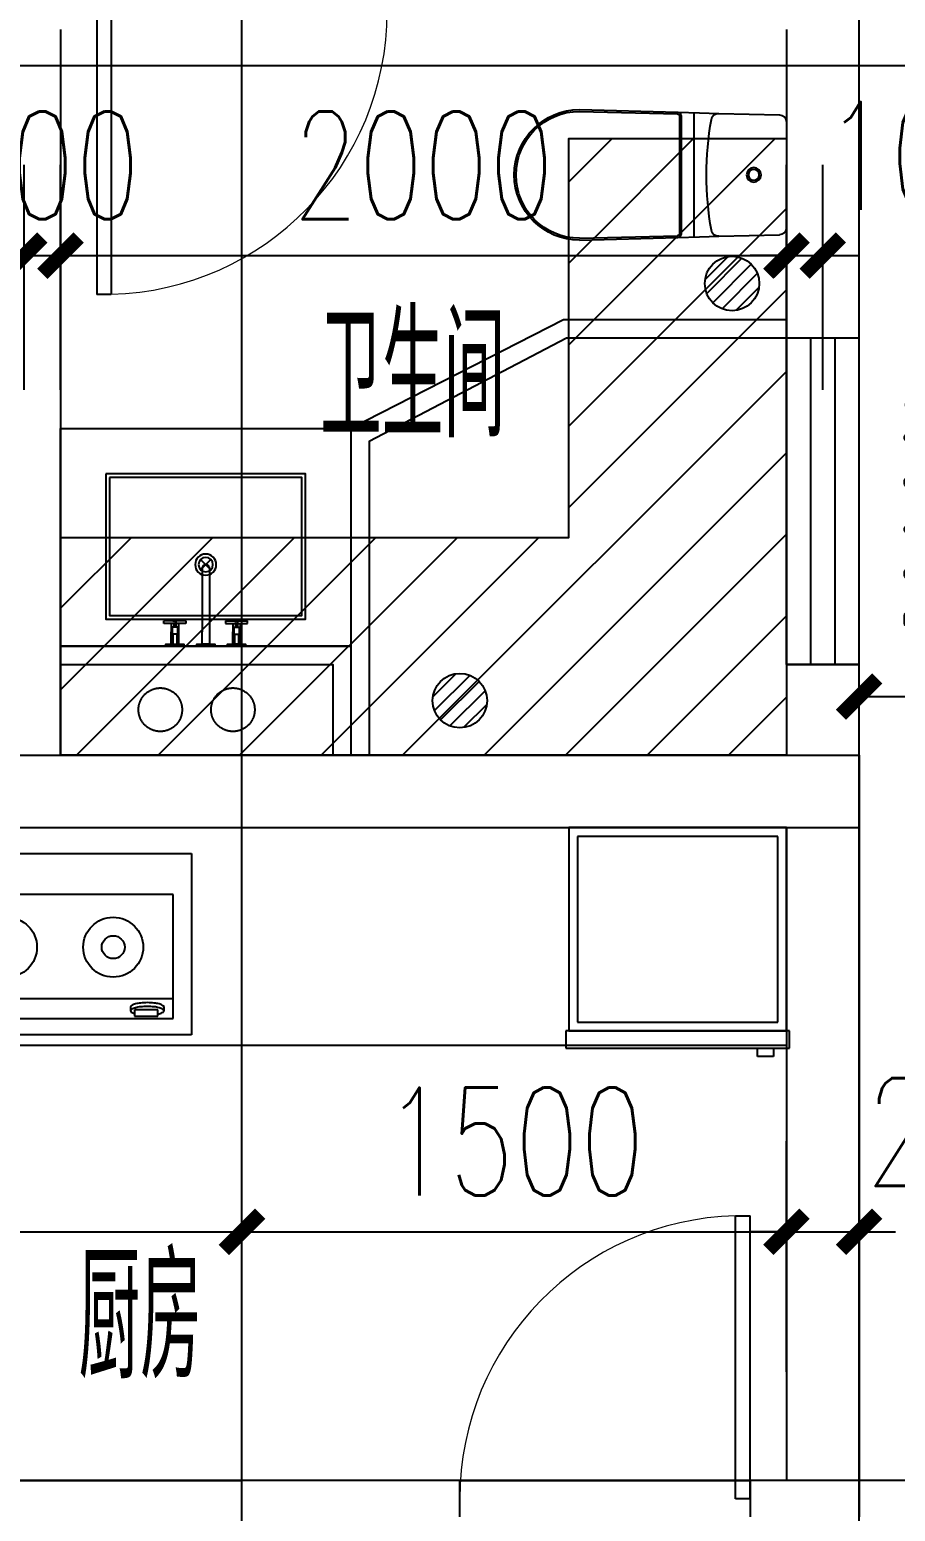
# Model space of a CAD drawing. Extents: x -129588 to 17450, y 1144 to 109436.
# Drawn here: x -41299 to -38914, y 83913 to 87998 of the extents above; entities that cross this region are included whole.
import ezdxf

# ---------------------------------------------------------------- set-up
doc = ezdxf.new("R2010")
doc.units = 0
doc.header["$LTSCALE"] = 1000
doc.header["$MEASUREMENT"] = 0
doc.linetypes.add('PS', pattern=[3200, 1500, -200, 1500])
doc.layers.add('A-area(算全面积)', color=21, linetype='Continuous', plot=False)
doc.layers.add('A-area(算半面积)', color=23, linetype='Continuous', plot=False)
for name, color, linetype in [('A-Lvtry', 5, 'Continuous'), ('A-第三道尺寸线', 105, 'Continuous'), ('A-降板区域', 251, 'Continuous'), ('DOTE', 16, 'Continuous'), ('NL', 5, 'Continuous'), ('PS', 6, 'PS'), ('PUB_TEXT', 7, 'Continuous'), ('WALL', 2, 'Continuous'), ('WINDOW', 4, 'Continuous'), ('WINDOW_TEXT', 7, 'Continuous')]:
    doc.layers.add(name, color=color, linetype=linetype)
doc.styles.add('_TCH_DIM_T3', font='SIMPLEX.shx', dxfattribs={"width": 0.705882, "bigfont": 'GBCBIG.shx'})
doc.styles.add('_TCH_WINDOW', font='SIMPLEX.shx', dxfattribs={"width": 0.7, "height": 3.5, "bigfont": 'GBCBIG.shx'})
doc.styles.get("Standard").update_dxf_attribs({"font": 'gbenor.shx', "width": 0.7, "bigfont": 'gbcbig.shx'})
doc.dimstyles.new('_TCH_ARCH&&100', dxfattribs={"dimtxt": 297.5, "dimasz": 100, "dimexe": 250, "dimexo": 300, "dimgap": 100, "dimtad": 1, "dimdec": 0, "dimzin": 0, "dimdsep": 46, "dimtxsty": '_TCH_DIM_T3', "dimblk": 'ARCHTICK', "dimcen": 0.09, "dimclrt": 7, "dimazin": 2, "dimtfac": 1, "dimtdec": 0, "dimtix": 1, "dimtmove": 2, "dimatfit": 3, "dimfxl": 0, "dimtolj": 1, "dimtzin": 0, "dimarcsym": 0})

# ---------------------------------------------------------------- blocks, each defined once
blk = doc.blocks.new('zhouxianssceng0329')
at = {"layer": 'DOTE'}
for p, q in [((-40713.7, 132089.9), (-40713.7, 156469.4)), ((-20013.7, 147298.2), (-44988.6, 147298.2)), ((-3313.7, 143398.2), (-44988.6, 143398.2))]:
    blk.add_line(p, q, dxfattribs=at)
blk = doc.blocks.new('A$C12CE3BE6')
at = {"ltscale": 10}
for p, q in [((180, 469), (200, 469)), ((184.5, 442), (184.5, 469)), ((195.5, 442), (195.5, 469)), ((285.2, 469), (265.2, 469)), ((370, 469), (350, 469)), ((354.5, 442), (354.5, 469)), ((365.5, 442), (365.5, 469)), ((220, 412), (160, 412)), ((160, 412), (160, 405)), ((180, 412), (180, 435)), ((182.5, 422), (182.5, 442)), ((197.5, 442), (182.5, 442)), ((197.5, 422), (182.5, 422)), ((187, 412), (187, 422)), ((193, 412), (193, 422)), ((197.5, 422), (197.5, 442)), ((200, 412), (200, 435)), ((220, 405), (220, 412)), ((265.2, 260), (265.2, 435)), ((285.2, 260), (285.2, 435)), ((330, 412), (390, 412)), ((330, 405), (330, 412)), ((350, 412), (350, 435)), ((352.5, 422), (352.5, 442)), ((352.5, 442), (367.5, 442)), ((352.5, 422), (367.5, 422)), ((357, 412), (357, 422)), ((363, 412), (363, 422)), ((367.5, 422), (367.5, 442)), ((370, 412), (370, 435)), ((390, 412), (390, 405)), ((220, 405), (160, 405)), ((330, 405), (390, 405))]:
    blk.add_line(p, q, dxfattribs=at)
for p, q in [((260.9, 235.9), (289.1, 264.1)), ((260.9, 264.1), (289.1, 235.9))]:
    blk.add_line(p, q)
for points in [[(200, 435), (200, 469), (215, 469), (215, 475), (165, 475), (165, 469), (180, 469), (180, 435)], [(285.2, 435), (285.2, 469), (299.8, 469), (299.8, 475), (250.2, 475), (250.2, 469), (265.2, 469), (265.2, 435)], [(370, 435), (370, 469), (385, 469), (385, 475), (335, 475), (335, 469), (350, 469), (350, 435)]]:
    blk.add_lwpolyline(points, dxfattribs=at)
for points in [[(0, 0), (0, 400), (550, 400), (550, 0)], [(10, 10), (10, 390), (540, 390), (540, 10)]]:
    blk.add_lwpolyline(points, close=True)
for centre in [(190, 408.5), (360, 408.5)]:
    blk.add_circle(centre, 3.5, dxfattribs=at)
for radius in [29.1, 20]:
    blk.add_circle((275, 250), radius)
blk.add_arc((275.2, 260), 10, 180, 0, dxfattribs=at)
blk = doc.blocks.new('A$C2EEA3612')
at = {"linetype": 'Continuous'}
for p, q in [((-180, 570), (-172.9, 299.7)), ((-175, 570.2), (-168, 299.8)), ((175, 570.2), (168, 299.8)), ((180, 570), (172.9, 299.7)), ((-172.9, 299.7), (-171.1, 240)), ((-163, 295), (163, 295)), ((-163, 290), (163, 290)), ((172.9, 299.7), (171.1, 240)), ((-171.6, 255), (171.6, 255)), ((-171.1, 240), (-169.5, 186.6)), ((171.1, 240), (169.5, 186.6)), ((-169.5, 186.6), (-165.6, 19.4)), ((169.5, 186.6), (165.6, 19.4)), ((-145.6, 0), (145.6, 0))]:
    blk.add_line(p, q, dxfattribs=at)
for radius in [20, 15]:
    blk.add_circle((0, 90), radius, dxfattribs=at)
for centre, radius, start, end in [((0, 570), 180, 0, 180), ((0, 570), 175, 0, 180), ((-163, 300), 10, 181.7534, 270), ((-163, 300), 5, 181.7534, 270), ((163, 300), 5, 270, 358.2466), ((163, 300), 10, 270, 358.2466), ((-149.5, 187.2), 20, 99.8557, 181.7534), ((0, -673.3), 893.4, 80.1443, 99.8557), ((149.5, 187.2), 20, 358.2466, 80.1443), ((-145.6, 20), 20, 181.7534, 270), ((145.6, 20), 20, 270, 358.2466)]:
    blk.add_arc(centre, radius, start, end, dxfattribs=at)
blk = doc.blocks.new('g3wr')
at = {"color": 251}
blk.add_wipeout([(92376.5, 176270.3), (92376.5, 176416), (92376.5, 176561.6), (92382.1, 176575.5), (92395.9, 176581.5), (92459.4, 176583.5), (92576.3, 176580.9), (92666.2, 176588.6), (92736.4, 176588), (92946.5, 176596), (92946.5, 176591), (93056.8, 176558.2), (93056.8, 176558.2), (93126.5, 176416), (93075.6, 176297.8), (92946.5, 176236), (92831.5, 176244.5), (92676.2, 176243), (92576.3, 176251), (92395.9, 176250.4)], dxfattribs=at)
at = {"xscale": -1, "rotation": 270}
blk.add_blockref('A$C2EEA3612', (92376.5, 176416), dxfattribs=at)
blk = doc.blocks.new('$DorLib2D$00000001')
for p, q in [((0.45, 0.975), (0.5, 0.975)), ((0.45, 0), (0.45, 0.975)), ((0.5, 0), (0.5, 0.975)), ((0.5, 0), (0.45, 0))]:
    blk.add_line(p, q)
at = {"lineweight": 13}
blk.add_arc((0.475, 0), 0.975, 91.4693, 180, dxfattribs=at)
blk = doc.blocks.new('$TCHSYS$WIN2D')
for p, q in [((-0.5, 0.5), (0.5, 0.5)), ((-0.5, 0.5), (-0.5, -0.5)), ((0.5, 0.5), (0.5, -0.5)), ((0.5, 0.1667), (-0.5, 0.1667)), ((0.5, -0.1667), (-0.5, -0.1667)), ((-0.5, -0.5), (0.5, -0.5))]:
    blk.add_line(p, q)
blk = doc.blocks.new('_ArchTick')
at = {"color": 0, "linetype": 'ByBlock', "const_width": 0.4}
blk.add_lwpolyline([(-0.5, -0.5), (0.5, 0.5)], dxfattribs=at)
blk = doc.blocks.new('*D987')
at = {"layer": 'A-第三道尺寸线', "color": 0, "lineweight": -2, "transparency": 16777216}
for p, q in [((16309.3, 172441.8), (16309.3, 173061.7)), ((19009.3, 172441.8), (19009.3, 173061.7)), ((16309.3, 172811.7), (19009.3, 172811.7))]:
    blk.add_line(p, q, dxfattribs=at)
at = {"layer": 'Defpoints', "color": 0, "transparency": 16777216}
for p in [(19009.3, 172811.7), (16309.3, 172141.8), (19009.3, 172141.8)]:
    blk.add_point(p, dxfattribs=at)
at = {"layer": 'A-第三道尺寸线', "color": 0, "lineweight": -2, "transparency": 16777216, "xscale": 100, "yscale": 100, "zscale": 100, "rotation": 180}
blk.add_blockref('_ArchTick', (16309.3, 172811.7), dxfattribs=at)
at = {"layer": 'A-第三道尺寸线', "color": 0, "lineweight": -2, "transparency": 16777216, "xscale": 100, "yscale": 100, "zscale": 100}
blk.add_blockref('_ArchTick', (19009.3, 172811.7), dxfattribs=at)
at = {"layer": 'A-第三道尺寸线', "color": 7, "transparency": 16777216, "insert": (17659.3, 173060.5), "char_height": 297.5, "attachment_point": 5, "style": '_TCH_DIM_T3'}
blk.add_mtext('\\A1;2700', dxfattribs=at)
blk = doc.blocks.new('*D988')
at = {"layer": 'A-第三道尺寸线', "color": 0, "lineweight": -2, "transparency": 16777216}
for p, q in [((19009.3, 172441.8), (19009.3, 173061.7)), ((19109.3, 172441.8), (19109.3, 173061.7)), ((19009.3, 172811.7), (18909.3, 172811.7)), ((19009.3, 172811.7), (19109.3, 172811.7)), ((19109.3, 172811.7), (19209.3, 172811.7))]:
    blk.add_line(p, q, dxfattribs=at)
at = {"layer": 'Defpoints', "color": 0, "transparency": 16777216}
for p in [(19109.3, 172811.7), (19009.3, 172141.8), (19109.3, 172141.8)]:
    blk.add_point(p, dxfattribs=at)
at = {"layer": 'A-第三道尺寸线', "color": 0, "lineweight": -2, "transparency": 16777216, "xscale": 100, "yscale": 100, "zscale": 100}
blk.add_blockref('_ArchTick', (19009.3, 172811.7), dxfattribs=at)
at = {"layer": 'A-第三道尺寸线', "color": 0, "lineweight": -2, "transparency": 16777216, "xscale": 100, "yscale": 100, "zscale": 100, "rotation": 180}
blk.add_blockref('_ArchTick', (19109.3, 172811.7), dxfattribs=at)
at = {"layer": 'A-第三道尺寸线', "color": 7, "transparency": 16777216, "insert": (19059.3, 173060.5), "char_height": 297.5, "attachment_point": 5, "style": '_TCH_DIM_T3'}
blk.add_mtext('\\A1;100', dxfattribs=at)
blk = doc.blocks.new('*D989')
at = {"layer": 'A-第三道尺寸线', "color": 0, "lineweight": -2, "transparency": 16777216}
for p, q in [((19109.3, 172441.8), (19109.3, 173061.7)), ((21109.3, 172441.8), (21109.3, 173061.7)), ((19109.3, 172811.7), (21109.3, 172811.7))]:
    blk.add_line(p, q, dxfattribs=at)
at = {"layer": 'Defpoints', "color": 0, "transparency": 16777216}
for p in [(21109.3, 172811.7), (19109.3, 172141.8), (21109.3, 172141.8)]:
    blk.add_point(p, dxfattribs=at)
at = {"layer": 'A-第三道尺寸线', "color": 0, "lineweight": -2, "transparency": 16777216, "xscale": 100, "yscale": 100, "zscale": 100, "rotation": 180}
blk.add_blockref('_ArchTick', (19109.3, 172811.7), dxfattribs=at)
at = {"layer": 'A-第三道尺寸线', "color": 0, "lineweight": -2, "transparency": 16777216, "xscale": 100, "yscale": 100, "zscale": 100}
blk.add_blockref('_ArchTick', (21109.3, 172811.7), dxfattribs=at)
at = {"layer": 'A-第三道尺寸线', "color": 7, "transparency": 16777216, "insert": (20109.3, 173060.5), "char_height": 297.5, "attachment_point": 5, "style": '_TCH_DIM_T3'}
blk.add_mtext('\\A1;2000', dxfattribs=at)
blk = doc.blocks.new('*D990')
at = {"layer": 'A-第三道尺寸线', "color": 0, "lineweight": -2, "transparency": 16777216}
for p, q in [((21109.3, 172441.8), (21109.3, 173061.7)), ((21209.3, 172441.8), (21209.3, 173061.7)), ((21109.3, 172811.7), (21009.3, 172811.7)), ((21109.3, 172811.7), (21209.3, 172811.7)), ((21209.3, 172811.7), (21309.3, 172811.7))]:
    blk.add_line(p, q, dxfattribs=at)
at = {"layer": 'Defpoints', "color": 0, "transparency": 16777216}
for p in [(21209.3, 172811.7), (21109.3, 172141.8), (21209.3, 172141.8)]:
    blk.add_point(p, dxfattribs=at)
at = {"layer": 'A-第三道尺寸线', "color": 0, "lineweight": -2, "transparency": 16777216, "xscale": 100, "yscale": 100, "zscale": 100}
blk.add_blockref('_ArchTick', (21109.3, 172811.7), dxfattribs=at)
at = {"layer": 'A-第三道尺寸线', "color": 0, "lineweight": -2, "transparency": 16777216, "xscale": 100, "yscale": 100, "zscale": 100, "rotation": 180}
blk.add_blockref('_ArchTick', (21209.3, 172811.7), dxfattribs=at)
at = {"layer": 'A-第三道尺寸线', "color": 7, "transparency": 16777216, "insert": (21484.3, 173086.7), "char_height": 297.5, "attachment_point": 5, "style": '_TCH_DIM_T3'}
blk.add_mtext('\\A1;100', dxfattribs=at)
blk = doc.blocks.new('zt1')
at = {"layer": 'A-Lvtry', "linetype": 'Continuous'}
for p, q in [((-700, 0), (0, 0)), ((-700, -500), (-700, 0)), ((0, 0), (0, -500)), ((0, -500), (-700, -500))]:
    blk.add_line(p, q, dxfattribs=at)
at = {"layer": 'A-Lvtry'}
for p, q in [((-673.5, -113.1), (-673.5, -455.5)), ((-50.7, -113.1), (-673.5, -113.1)), ((-50.7, -455.5), (-50.7, -113.1)), ((-673.5, -399.8), (-50.7, -399.8)), ((-640.9, -422.1), (-640.8, -433.8)), ((-565.7, -431.5), (-630.4, -431.5)), ((-630.4, -431.5), (-630.4, -448.2)), ((-630.4, -448.2), (-565.7, -448.2)), ((-565.7, -448.2), (-565.7, -431.5)), ((-549.1, -423.2), (-549.1, -433.7)), ((-167.9, -422.1), (-167.8, -433.8)), ((-157.4, -431.5), (-157.4, -448.2)), ((-92.7, -431.5), (-157.4, -431.5)), ((-157.4, -448.2), (-92.7, -448.2)), ((-92.7, -448.2), (-92.7, -431.5)), ((-76.1, -423.2), (-76.1, -433.7)), ((-673.5, -455.5), (-50.7, -455.5))]:
    blk.add_line(p, q, dxfattribs=at)
for points in [[(-549.1, -423.2, 0.259034), (-551, -419.8, 0.076276), (-562.5, -414.9, 0.036515), (-576.1, -412.4, 0.026615), (-594.9, -411.4, 0.026615), (-613.8, -412.4, 0.036515), (-627.3, -414.9, 0.076276), (-638.9, -419.8, 0.259034), (-640.8, -423.2, 0.078462), (-640.6, -424.5, 0.056762)], [(-549.1, -433.7, 0.259034), (-551, -430.3, 0.076276), (-562.5, -425.4, 0.036515), (-576.1, -422.9, 0.026615), (-594.9, -421.9, 0.026615), (-613.8, -422.9, 0.036515), (-627.3, -425.4, 0.076276), (-638.9, -430.3, 0.259034), (-640.8, -433.7, 0.259034), (-638.9, -437.2, 0.056762), (-630.4, -441.2, 0.036515)], [(-565.7, -442.9, 0.008736), (-562.5, -442.1, 0.076276), (-551, -437.2, 0.259034), (-549.1, -433.7, 0.259034)], [(-76.1, -423.2, 0.259034), (-78, -419.8, 0.076276), (-89.5, -414.9, 0.036515), (-103.1, -412.4, 0.026615), (-121.9, -411.4, 0.026615), (-140.8, -412.4, 0.036515), (-154.3, -414.9, 0.076276), (-165.9, -419.8, 0.259034), (-167.8, -423.2, 0.078462), (-167.6, -424.5, 0.056762)], [(-76.1, -433.7, 0.259034), (-78, -430.3, 0.076276), (-89.5, -425.4, 0.036515), (-103.1, -422.9, 0.026615), (-121.9, -421.9, 0.026615), (-140.8, -422.9, 0.036515), (-154.3, -425.4, 0.076276), (-165.9, -430.3, 0.259034), (-167.8, -433.7, 0.259034), (-165.9, -437.2, 0.056762), (-157.4, -441.2, 0.036515)], [(-92.7, -442.9, 0.008736), (-89.5, -442.1, 0.076276), (-78, -437.2, 0.259034), (-76.1, -433.7, 0.259034)]]:
    blk.add_lwpolyline(points, format="xyb", dxfattribs=at)
at = {"layer": 'A-Lvtry', "linetype": 'Continuous'}
for centre, radius in [((-508.4, -258.5), 82.5), ((-215.8, -258.5), 82.5), ((-508.4, -258.5), 31.6), ((-215.8, -258.5), 31.6)]:
    blk.add_circle(centre, radius, dxfattribs=at)
at = {"layer": 'A-Lvtry', "width": 0.8, "flags": 9}
for tag in ['YSIZE', 'XSIZE']:
    blk.add_attdef(tag, (-350, 0), '', height=0.5, dxfattribs=at)
blk = doc.blocks.new('BX1')
at = {"layer": 'A-Lvtry'}
for p, q in [((-560, 8), (-607.7, 8)), ((-607.7, 8), (-607.7, -608)), ((-560, -608), (-560, 8)), ((0, 0), (-560, 0)), ((0, -600), (0, 0)), ((-560, 0), (-560, -600)), ((-24, -24), (-536, -24)), ((-536, -24), (-536, -576)), ((-24, -576), (-24, -24)), ((-631.1, -564.3), (-631.1, -520)), ((-631.1, -520), (-607.7, -520)), ((-607.7, -520), (-607.7, -564.3)), ((-607.7, -564.3), (-631.1, -564.3)), ((-607.7, -608), (-560, -608)), ((-560, -600), (0, -600)), ((-536, -576), (-24, -576))]:
    blk.add_line(p, q, dxfattribs=at)
blk = doc.blocks.new('*D1024')
at = {"layer": 'A-第三道尺寸线', "color": 0, "lineweight": -2, "transparency": 16777216}
for p, q in [((-6670.7, 169734.8), (-6670.7, 170370.7)), ((-4770.7, 169734.8), (-4770.7, 170370.7)), ((-6670.7, 170120.7), (-4770.7, 170120.7))]:
    blk.add_line(p, q, dxfattribs=at)
at = {"layer": 'Defpoints', "color": 0, "transparency": 16777216}
for p in [(-4770.7, 170120.7), (-6670.7, 169434.8), (-4770.7, 169434.8)]:
    blk.add_point(p, dxfattribs=at)
at = {"layer": 'A-第三道尺寸线', "color": 0, "lineweight": -2, "transparency": 16777216, "xscale": 100, "yscale": 100, "zscale": 100, "rotation": 180}
blk.add_blockref('_ArchTick', (-6670.7, 170120.7), dxfattribs=at)
at = {"layer": 'A-第三道尺寸线', "color": 0, "lineweight": -2, "transparency": 16777216, "xscale": 100, "yscale": 100, "zscale": 100}
blk.add_blockref('_ArchTick', (-4770.7, 170120.7), dxfattribs=at)
at = {"layer": 'A-第三道尺寸线', "color": 7, "transparency": 16777216, "insert": (-5720.7, 170369.5), "char_height": 297.5, "attachment_point": 5, "style": '_TCH_DIM_T3'}
blk.add_mtext('\\A1;1900', dxfattribs=at)
blk = doc.blocks.new('*D1025')
at = {"layer": 'A-第三道尺寸线', "color": 0, "lineweight": -2, "transparency": 16777216}
for p, q in [((-4770.7, 169734.8), (-4770.7, 170370.7)), ((-3270.7, 169734.8), (-3270.7, 170370.7)), ((-4770.7, 170120.7), (-3270.7, 170120.7))]:
    blk.add_line(p, q, dxfattribs=at)
at = {"layer": 'Defpoints', "color": 0, "transparency": 16777216}
for p in [(-3270.7, 170120.7), (-4770.7, 169434.8), (-3270.7, 169434.8)]:
    blk.add_point(p, dxfattribs=at)
at = {"layer": 'A-第三道尺寸线', "color": 0, "lineweight": -2, "transparency": 16777216, "xscale": 100, "yscale": 100, "zscale": 100, "rotation": 180}
blk.add_blockref('_ArchTick', (-4770.7, 170120.7), dxfattribs=at)
at = {"layer": 'A-第三道尺寸线', "color": 0, "lineweight": -2, "transparency": 16777216, "xscale": 100, "yscale": 100, "zscale": 100}
blk.add_blockref('_ArchTick', (-3270.7, 170120.7), dxfattribs=at)
at = {"layer": 'A-第三道尺寸线', "color": 7, "transparency": 16777216, "insert": (-4020.7, 170369.5), "char_height": 297.5, "attachment_point": 5, "style": '_TCH_DIM_T3'}
blk.add_mtext('\\A1;1500', dxfattribs=at)
blk = doc.blocks.new('*D1026')
at = {"layer": 'A-第三道尺寸线', "color": 0, "lineweight": -2, "transparency": 16777216}
for p, q in [((-3270.7, 169734.8), (-3270.7, 170370.7)), ((-3070.7, 169734.8), (-3070.7, 170370.7)), ((-3270.7, 170120.7), (-3370.7, 170120.7)), ((-3270.7, 170120.7), (-3070.7, 170120.7)), ((-3070.7, 170120.7), (-2970.7, 170120.7))]:
    blk.add_line(p, q, dxfattribs=at)
at = {"layer": 'Defpoints', "color": 0, "transparency": 16777216}
for p in [(-3070.7, 170120.7), (-3270.7, 169434.8), (-3070.7, 169434.8)]:
    blk.add_point(p, dxfattribs=at)
at = {"layer": 'A-第三道尺寸线', "color": 0, "lineweight": -2, "transparency": 16777216, "xscale": 100, "yscale": 100, "zscale": 100}
blk.add_blockref('_ArchTick', (-3270.7, 170120.7), dxfattribs=at)
at = {"layer": 'A-第三道尺寸线', "color": 0, "lineweight": -2, "transparency": 16777216, "xscale": 100, "yscale": 100, "zscale": 100, "rotation": 180}
blk.add_blockref('_ArchTick', (-3070.7, 170120.7), dxfattribs=at)
at = {"layer": 'A-第三道尺寸线', "color": 7, "transparency": 16777216, "insert": (-2781.7, 170395.7), "char_height": 297.5, "attachment_point": 5, "style": '_TCH_DIM_T3'}
blk.add_mtext('\\A1;200', dxfattribs=at)
blk = doc.blocks.new('_LV13')
at = {"color": 0}
for p, q in [((-0.071, 0.495), (-0.495, 0.071)), ((0.183, 0.465), (-0.465, -0.183)), ((0.354, 0.354), (-0.354, -0.354)), ((0.465, 0.183), (-0.183, -0.465)), ((0.495, -0.071), (0.071, -0.495))]:
    blk.add_line(p, q, dxfattribs=at)
blk.add_circle((0, 0), 0.5)
blk = doc.blocks.new('1huxingshui0505')
at = {"layer": 'NL', "ltscale": 0.5, "extrusion": (0, 0, -1), "xscale": -150, "yscale": 150, "zscale": -150}
for p in [(179299.1, 93320.3), (180049.1, 92170.3)]:
    blk.add_blockref('_LV13', p, dxfattribs=at)
blk = doc.blocks.new('*D472')
at = {"layer": 'A-第三道尺寸线', "color": 0, "lineweight": -2, "transparency": 16777216}
for p, q in [((-39013.7, 85796.1), (-39013.7, 86409.5)), ((-37413.7, 85796.1), (-37413.7, 86409.5)), ((-39013.7, 86159.5), (-37413.7, 86159.5))]:
    blk.add_line(p, q, dxfattribs=at)
at = {"layer": 'Defpoints', "color": 0, "transparency": 16777216}
for p in [(-37413.7, 86159.5), (-39013.7, 85496.1), (-37413.7, 85496.1)]:
    blk.add_point(p, dxfattribs=at)
at = {"layer": 'A-第三道尺寸线', "color": 0, "lineweight": -2, "transparency": 16777216, "xscale": 100, "yscale": 100, "zscale": 100, "rotation": 180}
blk.add_blockref('_ArchTick', (-39013.7, 86159.5), dxfattribs=at)
at = {"layer": 'A-第三道尺寸线', "color": 0, "lineweight": -2, "transparency": 16777216, "xscale": 100, "yscale": 100, "zscale": 100}
blk.add_blockref('_ArchTick', (-37413.7, 86159.5), dxfattribs=at)
at = {"layer": 'A-第三道尺寸线', "color": 7, "transparency": 16777216, "insert": (-38213.7, 86408.2), "char_height": 297.5, "attachment_point": 5, "style": '_TCH_DIM_T3'}
blk.add_mtext('\\A1;1600', dxfattribs=at)
blk = doc.blocks.new('a1HUXING0323')
at = {"layer": 'A-Lvtry'}
for points in [[(21109.3, 172634.5), (20495.2, 172634.5), (19909.3, 172334.8), (19909.3, 171434.8)], [(21109.3, 172584.5), (20503.5, 172584.5), (19959.3, 172299), (19959.3, 171434.8)]]:
    blk.add_lwpolyline(points, dxfattribs=at)
blk.add_lwpolyline([(19109.3, 171734.8), (19109.3, 172334.8), (19909.3, 172334.8), (19909.3, 171734.8)], close=True, dxfattribs=at)
at = {"layer": 'PS', "ltscale": 0.5}
for centre in [(19384.3, 171559.8), (19584.3, 171559.8)]:
    blk.add_circle(centre, 60, dxfattribs=at)
at = {"layer": 'WALL'}
for p, q in [((21309.3, 172584.8), (21309.3, 173534.8)), ((19109.3, 173434.8), (19109.3, 171434.8)), ((21109.3, 172584.8), (21309.3, 172584.8)), ((21309.3, 171684.8), (21109.3, 171684.8)), ((21109.3, 171684.8), (21109.3, 171434.8)), ((21309.3, 171234.8), (21309.3, 171684.8)), ((19109.3, 171434.8), (21109.3, 171434.8)), ((19009.3, 171234.8), (21309.3, 171234.8))]:
    blk.add_line(p, q, dxfattribs=at)
for points in [[(19109.3, 171734.8), (19909.3, 171734.8), (19909.3, 171434.8)], [(19109.3, 171684.8), (19859.3, 171684.8), (19859.3, 171434.8)]]:
    blk.add_lwpolyline(points, dxfattribs=at)
at = {"layer": 'A-Lvtry', "extrusion": (0, 0, -1), "xscale": -1, "zscale": -1, "rotation": 180}
blk.add_blockref('g3wr', (-113485.8, 349450.4), dxfattribs=at)
at = {"layer": 'A-Lvtry', "extrusion": (0, 0, -1), "zscale": -1, "rotation": 180}
blk.add_blockref('A$C12CE3BE6', (-19234.3, 172209.8), dxfattribs=at)
at = {"layer": 'WINDOW'}
ref = blk.add_blockref('$DorLib2D$00000001', (19609.3, 173484.8), dxfattribs=dict(at, xscale=-800, yscale=-800, zscale=-800))
ref.add_attrib('A', 'M0823', (19266.3, 173661), dxfattribs={"layer": 'WINDOW_TEXT', "height": 297.5, "style": '_TCH_WINDOW', "width": 0.494118})
ref = blk.add_blockref('$TCHSYS$WIN2D', (21209.3, 172134.8), dxfattribs=dict(at, xscale=-900, yscale=-200, zscale=-900, rotation=270))
ref.add_attrib('A', 'C0909b', (21733, 171739.3), dxfattribs={"layer": 'WINDOW_TEXT', "height": 297.5, "rotation": 90, "style": '_TCH_WINDOW', "width": 0.494118})
at = {"layer": 'PUB_TEXT', "width": 0.7}
blk.add_text('卫生间', height=337.59, dxfattribs=at).set_placement((19824.2, 172311.2))
at = {"layer": 'A-第三道尺寸线'}
for p1, p2, picture, middle in [((16309.3, 172141.8), (19009.3, 172141.8), '*D987', (17659.3, 173060.5)), ((19009.3, 172141.8), (19109.3, 172141.8), '*D988', (19059.3, 173060.5))]:
    dim = blk.add_aligned_dim(p1=p1, p2=p2, distance=669.9, dimstyle='_TCH_ARCH&&100', dxfattribs=at)
    dim.commit()
    dim.dimension.update_dxf_attribs({"geometry": picture, "text_midpoint": middle})
at = {"layer": 'A-降板区域'}
h = blk.add_hatch(dxfattribs=at)
h.set_pattern_fill('ANSI31', color=256, scale=100)
h.set_pattern_definition([(45, (58723.63, 0), (-112.2532, 112.2532), [])])
h.paths.add_polyline_path([(19109.3, 172034.8), (20509.3, 172034.8), (20509.3, 173134.8), (21109.3, 173134.8), (21109.3, 171434.8), (19109.3, 171434.8)])
blk.add_lwpolyline([(19109.3, 172034.8), (20509.3, 172034.8), (20509.3, 173134.8), (21109.3, 173134.8), (21109.3, 171434.8), (19109.3, 171434.8), (19109.3, 172034.8)], dxfattribs=at)
at = {"layer": 'WALL'}
blk.add_line((21109.3, 173434.8), (21109.3, 172584.8), dxfattribs=at)
at = {"layer": 'A-第三道尺寸线'}
dim = blk.add_aligned_dim(p1=(19109.3, 172141.8), p2=(21109.3, 172141.8), distance=669.9, dimstyle='_TCH_ARCH&&100', dxfattribs=at)
dim.commit()
dim.dimension.update_dxf_attribs({"geometry": '*D989', "text_midpoint": (20109.3, 173060.5)})
dim = blk.add_linear_dim(base=(21209.3, 172811.7), p1=(21109.3, 172141.8), p2=(21209.3, 172141.8), angle=0, dimstyle='_TCH_ARCH&&100', dxfattribs=at)
dim.commit()
dim.dimension.update_dxf_attribs({"geometry": '*D990', "text_midpoint": (21484.3, 173086.7), "dimtype": 161})
blk = doc.blocks.new('a2huxing0322')
at = {"layer": 'A-Lvtry'}
blk.add_lwpolyline([(-6070.7, 169434.8), (-6070.7, 170634.8), (-3270.7, 170634.8)], dxfattribs=at)
at = {"layer": 'WALL'}
for p, q in [((-6770.7, 171434.8), (-3070.7, 171434.8)), ((-3070.7, 171434.8), (-3070.7, 169334.8)), ((-6670.7, 171234.8), (-3270.7, 171234.8)), ((-3270.7, 171234.8), (-3270.7, 169434.8)), ((-6670.7, 169434.8), (-4770.7, 169434.8)), ((-4170.7, 169434.8), (-4770.7, 169434.8)), ((-4170.7, 169334.8), (-4170.7, 169434.8)), ((-3270.7, 169434.8), (-3370.7, 169434.8)), ((-3370.7, 169434.8), (-3370.7, 169334.8))]:
    blk.add_line(p, q, dxfattribs=at)
at = {"layer": 'WINDOW'}
blk.add_line((-4170.7, 169434.8), (-3370.7, 169434.8), dxfattribs=at)
at = {"layer": 'A-Lvtry', "extrusion": (-1.08889e-08, 3.92285e-11, -1), "xscale": -1.000000000000011, "zscale": -1.000000000000011, "rotation": 270}
blk.add_blockref('BX1', (3870.7, 171234.8), dxfattribs=at)
at = {"layer": 'A-Lvtry', "extrusion": (-3.92285e-11, -1.08889e-08, -1), "xscale": -1, "zscale": -1, "rotation": 359.9999986659787}
blk.add_blockref('zt1', (4909.7, 171163.7), dxfattribs=at)
at = {"layer": 'WINDOW'}
ref = blk.add_blockref('$DorLib2D$00000001', (-3770.7, 169384.8), dxfattribs=dict(at, xscale=800, yscale=800, zscale=800))
ref.add_attrib('A', 'M0823', (-4113.7, 168911), dxfattribs={"layer": 'WINDOW_TEXT', "height": 297.5, "style": '_TCH_WINDOW', "width": 0.494118})
at = {"layer": 'PUB_TEXT', "width": 0.7}
blk.add_text('厨房', height=337.59, dxfattribs=at).set_placement((-5221, 169716.3))
at = {"layer": 'A-第三道尺寸线'}
dim = blk.add_linear_dim(base=(-3070.7, 170120.7), p1=(-3270.7, 169434.8), p2=(-3070.7, 169434.8), angle=0, dimstyle='_TCH_ARCH&&100', dxfattribs=at)
dim.commit()
dim.dimension.update_dxf_attribs({"geometry": '*D1026', "text_midpoint": (-2781.7, 170395.7), "dimtype": 161})
for p1, p2, picture, middle in [((-6670.7, 169434.8), (-4770.7, 169434.8), '*D1024', (-5720.7, 170369.5)), ((-4770.7, 169434.8), (-3270.7, 169434.8), '*D1025', (-4020.7, 170369.5))]:
    dim = blk.add_aligned_dim(p1=p1, p2=p2, distance=685.9, dimstyle='_TCH_ARCH&&100', dxfattribs=at)
    dim.commit()
    dim.dimension.update_dxf_attribs({"geometry": picture, "text_midpoint": middle})

msp = doc.modelspace()

# ---------------------------------------------------------------- block references
msp.add_blockref('zhouxianssceng0329', (0, -59400))

# ---------------------------------------------------------------- next in the draw order: block references
msp.add_blockref('a1HUXING0323', (-60323, -85436.5))

# ---------------------------------------------------------------- next in the draw order: block references
msp.add_blockref('a2huxing0322', (-35943, -85436.6))
at = {"layer": 'A-area(算半面积)'}
msp.add_blockref('1huxingshui0505', (139935.4, -6022), dxfattribs=at)

# ---------------------------------------------------------------- next in the draw order: linework, layer by layer
at = {"layer": 'A-area(算全面积)'}
msp.add_lwpolyline([(-29813.7, 80998.2), (-31213.7, 80998.2), (-31213.7, 84298.2), (-31813.7, 84298.2), (-31813.7, 84098.2), (-37413.7, 84098.2), (-37413.7, 82698.2), (-39013.7, 82698.2), (-39013.7, 89248.2)], dxfattribs=at)
at = {"layer": 'A-area(算半面积)'}
msp.add_lwpolyline([(-22513.7, 87798.2), (-32413.7, 87798.2), (-32413.7, 87598.2), (-33013.7, 87598.2), (-33013.7, 87798.2), (-36813.7, 87798.2), (-36813.7, 87598.2), (-37213.7, 87598.2), (-37213.7, 84098.2), (-37413.7, 84098.2), (-37413.7, 82698.2), (-39013.7, 82698.2), (-39013.7, 89298.2), (-33813.7, 89298.2), (-33813.7, 89298.2), (-33813.7, 89498.2), (-33013.7, 89498.2), (-33013.7, 89698.2), (-32413.7, 89698.2), (-32413.7, 89498.2), (-22513.7, 89498.2)], dxfattribs=at)

# ---------------------------------------------------------------- next in the draw order: dimensions: what is measured, and where the dimension line sits
at = {"layer": 'A-第三道尺寸线'}
dim = msp.add_aligned_dim(p1=(-39013.7, 85496.1), p2=(-37413.7, 85496.1), distance=663.4, dimstyle='_TCH_ARCH&&100', dxfattribs=at)
dim.commit()
dim.dimension.update_dxf_attribs({"geometry": '*D472', "text_midpoint": (-38213.7, 86408.2)})

doc.saveas('drawing.dxf')
